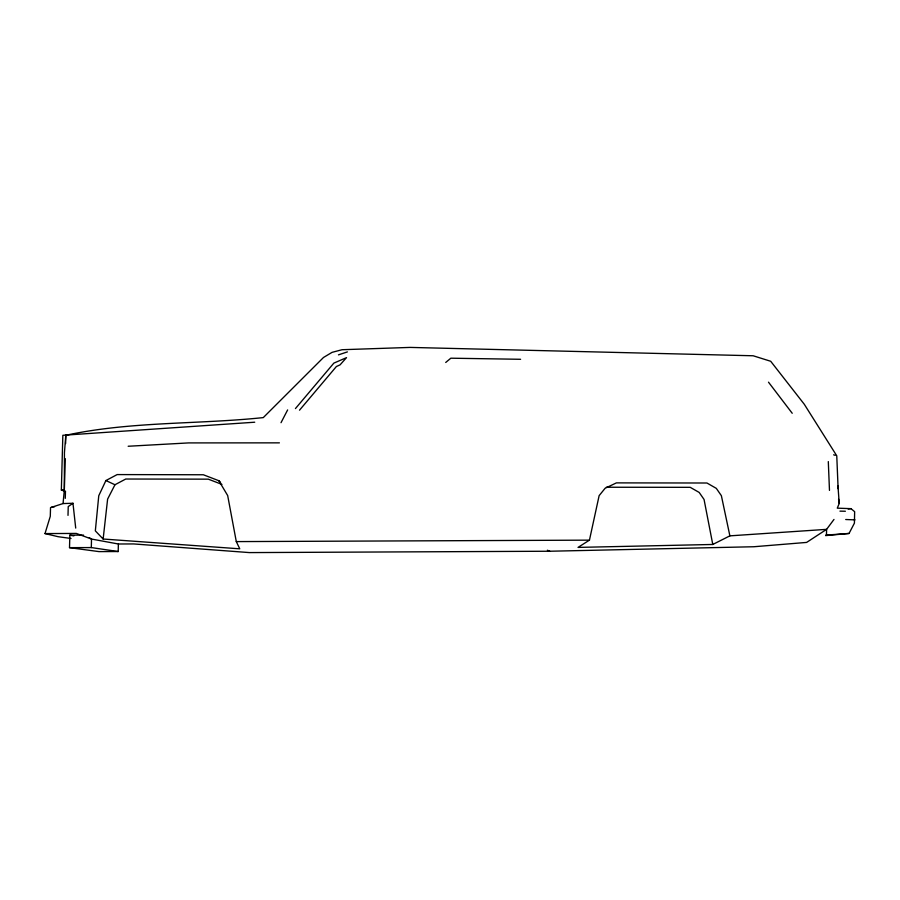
<?xml version="1.0" encoding="UTF-8"?>
<svg xmlns="http://www.w3.org/2000/svg" width="900" height="900" viewBox="0 0 900 900"><rect width="100%" height="100%" fill="white"/><g stroke="black" fill="none" stroke-linecap="round" stroke-linejoin="round"><path stroke-width="1.35" d="M65.621 443.565L65.801 435.296C130.545 421.256 197.685 424.485 263.284 417.6L323.505 357.469L332.077 352.35L342.034 349.718L410.141 347.411L753.154 355.77L770.704 361.271L804.296 404.28L836.764 455.816L838.125 488.711L838.012 486M83.565 535.118L69.851 535.163L69.514 547.65L98.978 551.61L118.204 551.531L118.373 543.994L91.519 539.055L76.309 533.43L45 533.576L50.288 516.308L50.535 507.611L63.056 503.561L72.968 503.269L75.712 528.086M825.75 535.207L829.676 534.847L826.47 535.072L826.594 529.358L833.985 519.435M118.204 551.531L91.305 547.571L91.519 539.055L89.325 537.739M63.889 490.916L61.346 490.027L62.843 435.285L254.734 422.213M65.273 498.353L65.475 491.051M68.006 515.374L68.231 506.576L72.968 503.269M65.239 458.651L64.328 490.027L63.056 503.561M65.801 435.296L64.44 452.723L64.328 490.027L61.346 490.027M103.14 539.021L95.332 530.854L98.764 495.731L105.907 480.544L117.157 474.581L203.344 474.761L218.846 480.724L227.678 495.562L236.295 541.597L239.76 548.82L103.14 539.021L107.617 499.106L114.964 484.751L125.741 479.025L208.316 479.16L221.94 484.402M838.114 488.059L839.227 503.449L837.281 508.162L850.928 508.646L854.651 511.673L854.415 523.148L849.038 533.452L825.604 535.613M589.444 540.146L599.13 495.652L605.126 488.261L616.41 482.884L706.939 483.007L716.299 488.363L721.373 495.686L729.877 535.849L712.778 544.466L578.036 547.403L589.444 540.146L236.295 541.597M281.014 422.696L287.629 409.928M299.52 410.175L336.386 366.525L340.065 364.86L346.522 357.637L333.855 363.116L295.436 408.577M445.714 362.464L450.832 358.2L520.605 359.291M338.456 354.859L347.423 351.889M848.137 509.029L850.928 508.646M51.885 507.015L54.562 506.767M826.47 535.072L849.038 533.452M729.877 535.849L826.594 529.358L806.614 542.419L753.874 546.739L549.776 551.239L249.412 552.589L133.695 543.938L118.373 543.994M128.171 446.254L188.584 442.912L279.405 442.856M69.514 547.65L91.305 547.571M606.364 487.238L690.232 487.327L699.188 492.446L704.048 499.444L712.778 544.466M839.959 511.132L845.381 511.245M845.719 519.514L855 519.874M71.055 538.481L58.039 536.681L45 533.576M69.851 535.163L73.856 535.894M833.625 454.804L835.155 455.321M547.369 550.238L549.776 551.239M105.907 480.544L114.964 484.751M218.846 480.724L220.579 482.389M768.499 382.174L792.225 413.28M838.564 499.185L839.227 503.449M828.304 461.588L829.474 490.399"/></g></svg>
